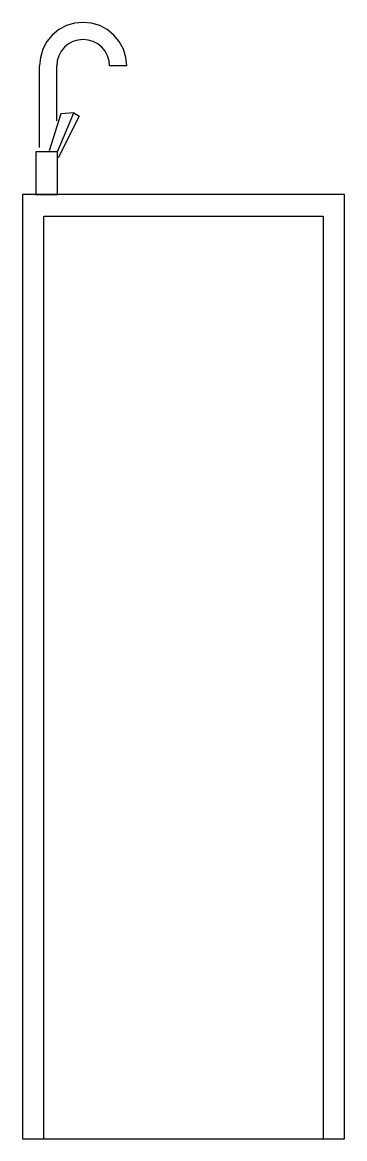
# Model space of a CAD drawing. Extents: x -2794.29 to -2793.92, y 3834.76 to 3836.06.
import ezdxf

# ---------------------------------------------------------------- set-up
doc = ezdxf.new("R2010")
doc.units = 0
doc.layers.get('0').update_dxf_attribs({"linetype": 'CONTINUOUS'})

msp = doc.modelspace()

# ---------------------------------------------------------------- linework, layer by layer
at = {"color": 0, "linetype": 'CONTINUOUS'}
for p, q in [((-2794.2704, 3835.9161), (-2794.2704, 3836.0112)), ((-2794.2504, 3835.9473), (-2794.2504, 3836.0112)), ((-2794.1689, 3836.0112), (-2794.1889, 3836.0112)), ((-2794.2457, 3835.9552), (-2794.259, 3835.912)), ((-2794.2495, 3835.9112), (-2794.2303, 3835.9565)), ((-2794.2241, 3835.9526), (-2794.2487, 3835.9042)), ((-2794.2303, 3835.9565), (-2794.2457, 3835.9552)), ((-2794.2303, 3835.9565), (-2794.2241, 3835.9526)), ((-2793.9153, 3835.8612), (-2794.2903, 3835.8612)), ((-2794.2903, 3835.8612), (-2794.2903, 3834.7612)), ((-2793.9153, 3834.7612), (-2793.9153, 3835.8612)), ((-2794.2653, 3834.7612), (-2794.2653, 3835.8362)), ((-2794.2653, 3835.8362), (-2793.9403, 3835.8362)), ((-2793.9403, 3835.8362), (-2793.9403, 3834.7612)), ((-2794.2903, 3834.7612), (-2793.9153, 3834.7612))]:
    msp.add_line(p, q, dxfattribs=at)
for points in [[(-2794.1689, 3836.0112), (-2794.1699, 3836.0211), (-2794.1728, 3836.0306), (-2794.1775, 3836.0394), (-2794.1838, 3836.0471), (-2794.1915, 3836.0534), (-2794.2002, 3836.0581), (-2794.2097, 3836.0609), (-2794.2196, 3836.0619), (-2794.2295, 3836.0609), (-2794.2391, 3836.0581), (-2794.2478, 3836.0534), (-2794.2555, 3836.0471), (-2794.2618, 3836.0394), (-2794.2665, 3836.0306), (-2794.2694, 3836.0211), (-2794.2704, 3836.0112)], [(-2794.1889, 3836.0112), (-2794.1895, 3836.0172), (-2794.1913, 3836.023), (-2794.1941, 3836.0283), (-2794.1979, 3836.0329), (-2794.2026, 3836.0367), (-2794.2079, 3836.0396), (-2794.2136, 3836.0413), (-2794.2196, 3836.0419), (-2794.2256, 3836.0413), (-2794.2314, 3836.0396), (-2794.2367, 3836.0367), (-2794.2414, 3836.0329), (-2794.2452, 3836.0283), (-2794.248, 3836.023), (-2794.2498, 3836.0172), (-2794.2504, 3836.0112)]]:
    msp.add_lwpolyline(points, dxfattribs=at)
msp.add_3dface([(-2794.2745, 3835.8612), (-2794.2495, 3835.8612), (-2794.2495, 3835.9112), (-2794.2745, 3835.9112)], dxfattribs=at)

doc.saveas('drawing.dxf')
